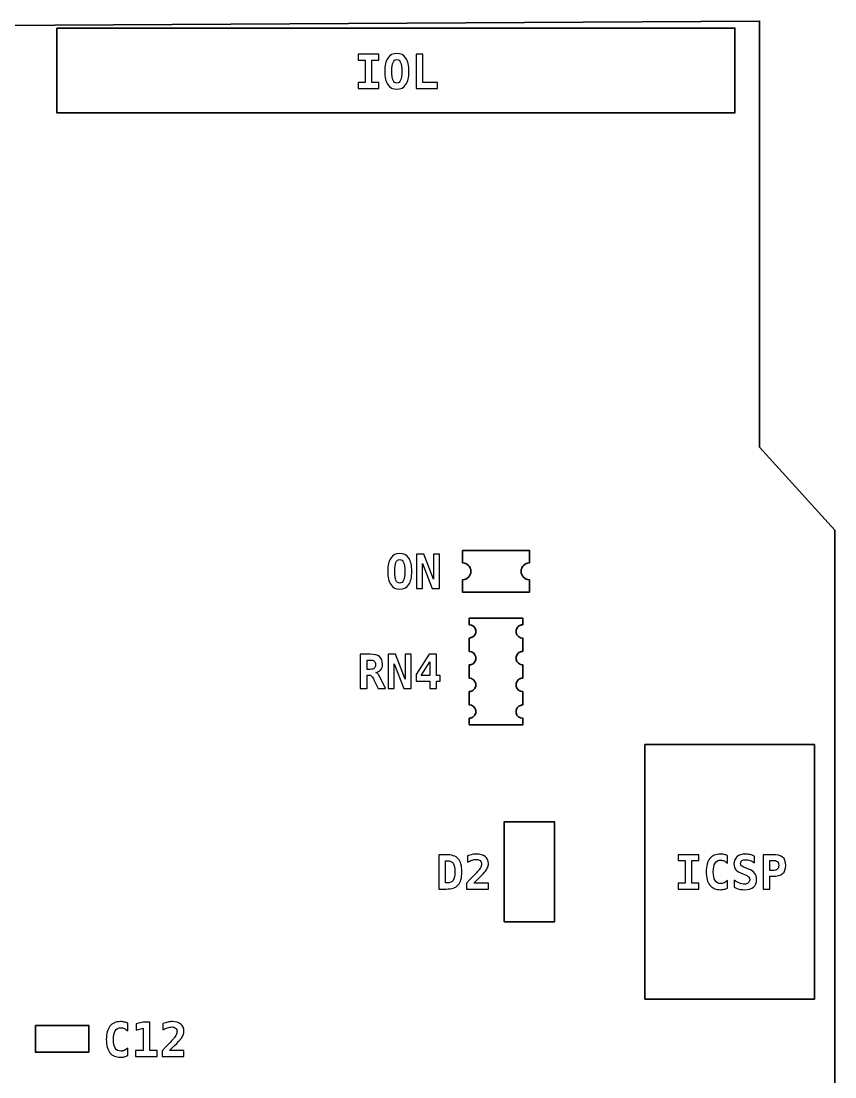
# Model space of a CAD drawing. Header units: centimetres. Extents: x -14.31 to -6.69, y -17.55 to -12.15.
# Drawn here: x -9.13 to -6.692, y -15.315 to -12.154 of the extents above; entities that cross this region are included whole.
import ezdxf

# ---------------------------------------------------------------- set-up
doc = ezdxf.new("R2010")
doc.units = ezdxf.units.CM
doc.header["$MEASUREMENT"] = 0
doc.layers.add('Layer 1', color=7, linetype='Continuous')

msp = doc.modelspace()

# ---------------------------------------------------------------- linework, layer by layer
at = {"layer": 'Layer 1', "color": 7, "lineweight": 35}
for points, knots in [([(-13.60478, -12.19155), (-13.60478, -12.19155), (-13.60478, -17.54618), (-13.60478, -17.54618), (-13.60478, -17.54618), (-13.60478, -17.54618), (-7.00326, -17.54618), (-7.00326, -17.54618), (-7.00326, -17.54618), (-7.00326, -17.54618), (-6.91925, -17.25396), (-6.91925, -17.25396), (-6.91925, -17.25396), (-6.91925, -17.25396), (-6.69233, -17.01606), (-6.69233, -17.01606), (-6.69233, -17.01606), (-6.69233, -17.01606), (-6.69233, -13.6785), (-6.69233, -13.6785), (-6.69233, -13.6785), (-6.69233, -13.6785), (-6.91782, -13.42932), (-6.91782, -13.42932), (-6.91782, -13.42932), (-6.91782, -13.42932), (-6.91782, -12.15382), (-6.91782, -12.15382), (-6.91782, -12.15382), (-6.91782, -12.15382), (-13.60478, -12.19155), (-13.60478, -12.19155)], [0, 0, 0, 0, 0.125, 0.125, 0.125, 0.125, 0.25, 0.25, 0.25, 0.25, 0.375, 0.375, 0.375, 0.375, 0.5, 0.5, 0.5, 0.5, 0.625, 0.625, 0.625, 0.625, 0.75, 0.75, 0.75, 0.75, 0.875, 0.875, 0.875, 0.875, 1, 1, 1, 1]), ([(-9.02367, -12.17447), (-9.02367, -12.17447), (-6.99167, -12.17447), (-6.99167, -12.17447), (-6.99167, -12.17447), (-6.99167, -12.17447), (-6.99167, -12.42847), (-6.99167, -12.42847), (-6.99167, -12.42847), (-6.99167, -12.42847), (-9.02367, -12.42847), (-9.02367, -12.42847), (-9.02367, -12.42847), (-9.02367, -12.42847), (-9.02367, -12.17447), (-9.02367, -12.17447)], [0, 0, 0, 0, 0.25, 0.25, 0.25, 0.25, 0.5, 0.5, 0.5, 0.5, 0.75, 0.75, 0.75, 0.75, 1, 1, 1, 1]), ([(-7.80767, -13.73894), (-7.80767, -13.73894), (-7.60767, -13.73894), (-7.60767, -13.73894), (-7.60767, -13.73894), (-7.60767, -13.73894), (-7.60767, -13.77645), (-7.60767, -13.77645), (-7.60767, -13.77645), (-7.62148, -13.77646), (-7.63267, -13.78764), (-7.63267, -13.80145), (-7.63267, -13.80145), (-7.63267, -13.81525), (-7.62148, -13.82644), (-7.60767, -13.82645), (-7.60767, -13.82645), (-7.60767, -13.82645), (-7.60767, -13.86394), (-7.60767, -13.86394), (-7.60767, -13.86394), (-7.60767, -13.86394), (-7.80767, -13.86394), (-7.80767, -13.86394), (-7.80767, -13.86394), (-7.80767, -13.86394), (-7.80767, -13.82645), (-7.80767, -13.82645), (-7.80767, -13.82645), (-7.80767, -13.82645), (-7.80766, -13.82645), (-7.80766, -13.82645), (-7.80766, -13.82645), (-7.79386, -13.82645), (-7.78267, -13.81525), (-7.78267, -13.80145), (-7.78267, -13.80145), (-7.78267, -13.78764), (-7.79386, -13.77645), (-7.80766, -13.77645), (-7.80766, -13.77645), (-7.80766, -13.77645), (-7.80767, -13.77645), (-7.80767, -13.77645), (-7.80767, -13.77645), (-7.80767, -13.77645), (-7.80767, -13.73894), (-7.80767, -13.73894)], [0, 0, 0, 0, 0.0833333, 0.0833333, 0.0833333, 0.0833333, 0.1666667, 0.1666667, 0.1666667, 0.1666667, 0.25, 0.25, 0.25, 0.25, 0.3333333, 0.3333333, 0.3333333, 0.3333333, 0.4166667, 0.4166667, 0.4166667, 0.4166667, 0.5, 0.5, 0.5, 0.5, 0.5833333, 0.5833333, 0.5833333, 0.5833333, 0.6666667, 0.6666667, 0.6666667, 0.6666667, 0.75, 0.75, 0.75, 0.75, 0.8333333, 0.8333333, 0.8333333, 0.8333333, 0.9166667, 0.9166667, 0.9166667, 0.9166667, 1, 1, 1, 1]), ([(-7.26167, -15.08247), (-7.26167, -15.08247), (-7.26167, -14.32047), (-7.26167, -14.32047), (-7.26167, -14.32047), (-7.26167, -14.32047), (-6.75367, -14.32047), (-6.75367, -14.32047), (-6.75367, -14.32047), (-6.75367, -14.32047), (-6.75367, -15.08247), (-6.75367, -15.08247), (-6.75367, -15.08247), (-6.75367, -15.08247), (-7.26167, -15.08247), (-7.26167, -15.08247)], [0, 0, 0, 0, 0.25, 0.25, 0.25, 0.25, 0.5, 0.5, 0.5, 0.5, 0.75, 0.75, 0.75, 0.75, 1, 1, 1, 1]), ([(-9.08767, -15.16148), (-9.08767, -15.16148), (-8.92767, -15.16148), (-8.92767, -15.16148), (-8.92767, -15.16148), (-8.92767, -15.16148), (-8.92767, -15.24148), (-8.92767, -15.24148), (-8.92767, -15.24148), (-8.92767, -15.24148), (-9.08767, -15.24148), (-9.08767, -15.24148), (-9.08767, -15.24148), (-9.08767, -15.24148), (-9.08767, -15.16148), (-9.08767, -15.16148)], [0, 0, 0, 0, 0.25, 0.25, 0.25, 0.25, 0.5, 0.5, 0.5, 0.5, 0.75, 0.75, 0.75, 0.75, 1, 1, 1, 1])]:
    msp.add_open_spline(points, degree=3, knots=knots, dxfattribs=at)
at = {"layer": 'Layer 1', "color": 250}
for points, knots in [([(-8.12033, -12.27062), (-8.12033, -12.27062), (-8.12033, -12.2527), (-8.12033, -12.2527), (-8.12033, -12.2527), (-8.12033, -12.2527), (-8.05909, -12.2527), (-8.05909, -12.2527), (-8.05909, -12.2527), (-8.05909, -12.2527), (-8.05909, -12.27062), (-8.05909, -12.27062), (-8.05909, -12.27062), (-8.05909, -12.27062), (-8.07955, -12.27062), (-8.07955, -12.27062), (-8.07955, -12.27062), (-8.07955, -12.27062), (-8.07955, -12.33765), (-8.07955, -12.33765), (-8.07955, -12.33765), (-8.07955, -12.33765), (-8.05909, -12.33765), (-8.05909, -12.33765), (-8.05909, -12.33765), (-8.05909, -12.33765), (-8.05909, -12.35557), (-8.05909, -12.35557), (-8.05909, -12.35557), (-8.05909, -12.35557), (-8.12033, -12.35557), (-8.12033, -12.35557), (-8.12033, -12.35557), (-8.12033, -12.35557), (-8.12033, -12.33765), (-8.12033, -12.33765), (-8.12033, -12.33765), (-8.12033, -12.33765), (-8.09987, -12.33765), (-8.09987, -12.33765), (-8.09987, -12.33765), (-8.09987, -12.33765), (-8.09987, -12.27062), (-8.09987, -12.27062), (-8.09987, -12.27062), (-8.09987, -12.27062), (-8.12033, -12.27062), (-8.12033, -12.27062)], [0, 0, 0, 0, 0.0833333, 0.0833333, 0.0833333, 0.0833333, 0.1666667, 0.1666667, 0.1666667, 0.1666667, 0.25, 0.25, 0.25, 0.25, 0.3333333, 0.3333333, 0.3333333, 0.3333333, 0.4166667, 0.4166667, 0.4166667, 0.4166667, 0.5, 0.5, 0.5, 0.5, 0.5833333, 0.5833333, 0.5833333, 0.5833333, 0.6666667, 0.6666667, 0.6666667, 0.6666667, 0.75, 0.75, 0.75, 0.75, 0.8333333, 0.8333333, 0.8333333, 0.8333333, 0.9166667, 0.9166667, 0.9166667, 0.9166667, 1, 1, 1, 1]), ([(-8.04088, -12.30423), (-8.04088, -12.28664), (-8.03785, -12.27335), (-8.03175, -12.26434), (-8.03175, -12.26434), (-8.02566, -12.25533), (-8.01668, -12.25084), (-8.00478, -12.25084), (-8.00478, -12.25084), (-7.99283, -12.25084), (-7.98382, -12.25533), (-7.97773, -12.26434), (-7.97773, -12.26434), (-7.97164, -12.27335), (-7.96861, -12.28664), (-7.96861, -12.30423), (-7.96861, -12.30423), (-7.96861, -12.3218), (-7.97164, -12.33506), (-7.97773, -12.34407), (-7.97773, -12.34407), (-7.98382, -12.35308), (-7.99283, -12.35757), (-8.00478, -12.35757), (-8.00478, -12.35757), (-8.01668, -12.35757), (-8.02566, -12.35308), (-8.03175, -12.34407), (-8.03175, -12.34407), (-8.03785, -12.33506), (-8.04088, -12.3218), (-8.04088, -12.30423)], [0, 0, 0, 0, 0.125, 0.125, 0.125, 0.125, 0.25, 0.25, 0.25, 0.25, 0.375, 0.375, 0.375, 0.375, 0.5, 0.5, 0.5, 0.5, 0.625, 0.625, 0.625, 0.625, 0.75, 0.75, 0.75, 0.75, 0.875, 0.875, 0.875, 0.875, 1, 1, 1, 1]), ([(-7.94678, -12.35557), (-7.94678, -12.35557), (-7.94678, -12.2527), (-7.94678, -12.2527), (-7.94678, -12.2527), (-7.94678, -12.2527), (-7.92646, -12.2527), (-7.92646, -12.2527), (-7.92646, -12.2527), (-7.92646, -12.2527), (-7.92646, -12.33765), (-7.92646, -12.33765), (-7.92646, -12.33765), (-7.92646, -12.33765), (-7.88298, -12.33765), (-7.88298, -12.33765), (-7.88298, -12.33765), (-7.88298, -12.33765), (-7.88298, -12.35557), (-7.88298, -12.35557), (-7.88298, -12.35557), (-7.88298, -12.35557), (-7.94678, -12.35557), (-7.94678, -12.35557)], [0, 0, 0, 0, 0.1666667, 0.1666667, 0.1666667, 0.1666667, 0.3333333, 0.3333333, 0.3333333, 0.3333333, 0.5, 0.5, 0.5, 0.5, 0.6666667, 0.6666667, 0.6666667, 0.6666667, 0.8333333, 0.8333333, 0.8333333, 0.8333333, 1, 1, 1, 1]), ([(-8.00478, -12.26909), (-8.00998, -12.26909), (-8.01376, -12.27187), (-8.01616, -12.2774), (-8.01616, -12.2774), (-8.01854, -12.28295), (-8.01974, -12.29188), (-8.01974, -12.30423), (-8.01974, -12.30423), (-8.01974, -12.31655), (-8.01854, -12.32547), (-8.01616, -12.33102), (-8.01616, -12.33102), (-8.01376, -12.33654), (-8.00998, -12.33932), (-8.00478, -12.33932), (-8.00478, -12.33932), (-7.99953, -12.33932), (-7.99572, -12.33654), (-7.99333, -12.33102), (-7.99333, -12.33102), (-7.99095, -12.32547), (-7.98975, -12.31655), (-7.98975, -12.30423), (-7.98975, -12.30423), (-7.98975, -12.29188), (-7.99095, -12.28295), (-7.99333, -12.2774), (-7.99333, -12.2774), (-7.99572, -12.27187), (-7.99953, -12.26909), (-8.00478, -12.26909)], [0, 0, 0, 0, 0.125, 0.125, 0.125, 0.125, 0.25, 0.25, 0.25, 0.25, 0.375, 0.375, 0.375, 0.375, 0.5, 0.5, 0.5, 0.5, 0.625, 0.625, 0.625, 0.625, 0.75, 0.75, 0.75, 0.75, 0.875, 0.875, 0.875, 0.875, 1, 1, 1, 1]), ([(-8.03211, -13.80147), (-8.03211, -13.78388), (-8.02908, -13.77059), (-8.02298, -13.76158), (-8.02298, -13.76158), (-8.01689, -13.75257), (-8.00791, -13.74808), (-7.99601, -13.74808), (-7.99601, -13.74808), (-7.98406, -13.74808), (-7.97505, -13.75257), (-7.96896, -13.76158), (-7.96896, -13.76158), (-7.96287, -13.77059), (-7.95984, -13.78388), (-7.95984, -13.80147), (-7.95984, -13.80147), (-7.95984, -13.81904), (-7.96287, -13.8323), (-7.96896, -13.84131), (-7.96896, -13.84131), (-7.97505, -13.85032), (-7.98406, -13.85481), (-7.99601, -13.85481), (-7.99601, -13.85481), (-8.00791, -13.85481), (-8.01689, -13.85032), (-8.02298, -13.84131), (-8.02298, -13.84131), (-8.02908, -13.8323), (-8.03211, -13.81904), (-8.03211, -13.80147)], [0, 0, 0, 0, 0.125, 0.125, 0.125, 0.125, 0.25, 0.25, 0.25, 0.25, 0.375, 0.375, 0.375, 0.375, 0.5, 0.5, 0.5, 0.5, 0.625, 0.625, 0.625, 0.625, 0.75, 0.75, 0.75, 0.75, 0.875, 0.875, 0.875, 0.875, 1, 1, 1, 1]), ([(-7.9453, -13.74994), (-7.9453, -13.74994), (-7.92345, -13.74994), (-7.92345, -13.74994), (-7.92345, -13.74994), (-7.92345, -13.74994), (-7.89481, -13.82471), (-7.89481, -13.82471), (-7.89481, -13.82471), (-7.89481, -13.82471), (-7.89481, -13.74994), (-7.89481, -13.74994), (-7.89481, -13.74994), (-7.89481, -13.74994), (-7.87689, -13.74994), (-7.87689, -13.74994), (-7.87689, -13.74994), (-7.87689, -13.74994), (-7.87689, -13.85281), (-7.87689, -13.85281), (-7.87689, -13.85281), (-7.87689, -13.85281), (-7.89859, -13.85281), (-7.89859, -13.85281), (-7.89859, -13.85281), (-7.89859, -13.85281), (-7.92738, -13.77805), (-7.92738, -13.77805), (-7.92738, -13.77805), (-7.92738, -13.77805), (-7.92738, -13.85281), (-7.92738, -13.85281), (-7.92738, -13.85281), (-7.92738, -13.85281), (-7.9453, -13.85281), (-7.9453, -13.85281), (-7.9453, -13.85281), (-7.9453, -13.85281), (-7.9453, -13.74994), (-7.9453, -13.74994)], [0, 0, 0, 0, 0.1, 0.1, 0.1, 0.1, 0.2, 0.2, 0.2, 0.2, 0.3, 0.3, 0.3, 0.3, 0.4, 0.4, 0.4, 0.4, 0.5, 0.5, 0.5, 0.5, 0.6, 0.6, 0.6, 0.6, 0.7, 0.7, 0.7, 0.7, 0.8, 0.8, 0.8, 0.8, 0.9, 0.9, 0.9, 0.9, 1, 1, 1, 1]), ([(-7.99601, -13.76633), (-8.00121, -13.76633), (-8.00499, -13.76911), (-8.00739, -13.77464), (-8.00739, -13.77464), (-8.00977, -13.78019), (-8.01097, -13.78912), (-8.01097, -13.80147), (-8.01097, -13.80147), (-8.01097, -13.81379), (-8.00977, -13.82271), (-8.00739, -13.82826), (-8.00739, -13.82826), (-8.00499, -13.83378), (-8.00121, -13.83656), (-7.99601, -13.83656), (-7.99601, -13.83656), (-7.99076, -13.83656), (-7.98695, -13.83378), (-7.98456, -13.82826), (-7.98456, -13.82826), (-7.98218, -13.82271), (-7.98098, -13.81379), (-7.98098, -13.80147), (-7.98098, -13.80147), (-7.98098, -13.78912), (-7.98218, -13.78019), (-7.98456, -13.77464), (-7.98456, -13.77464), (-7.98695, -13.76911), (-7.99076, -13.76633), (-7.99601, -13.76633)], [0, 0, 0, 0, 0.125, 0.125, 0.125, 0.125, 0.25, 0.25, 0.25, 0.25, 0.375, 0.375, 0.375, 0.375, 0.5, 0.5, 0.5, 0.5, 0.625, 0.625, 0.625, 0.625, 0.75, 0.75, 0.75, 0.75, 0.875, 0.875, 0.875, 0.875, 1, 1, 1, 1]), ([(-8.06781, -14.10424), (-8.06579, -14.10464), (-8.06403, -14.10561), (-8.06254, -14.10711), (-8.06254, -14.10711), (-8.06104, -14.1086), (-8.05923, -14.11151), (-8.05706, -14.11582), (-8.05706, -14.11582), (-8.05706, -14.11582), (-8.03844, -14.15281), (-8.03844, -14.15281), (-8.03844, -14.15281), (-8.03844, -14.15281), (-8.06078, -14.15281), (-8.06078, -14.15281), (-8.06078, -14.15281), (-8.06078, -14.15281), (-8.07317, -14.12685), (-8.07317, -14.12685), (-8.07317, -14.12685), (-8.07355, -14.12612), (-8.07405, -14.12511), (-8.07463, -14.12381), (-8.07463, -14.12381), (-8.07825, -14.11605), (-8.08254, -14.11217), (-8.08745, -14.11217), (-8.08745, -14.11217), (-8.08745, -14.11217), (-8.09392, -14.11217), (-8.09392, -14.11217), (-8.09392, -14.11217), (-8.09392, -14.11217), (-8.09392, -14.15281), (-8.09392, -14.15281), (-8.09392, -14.15281), (-8.09392, -14.15281), (-8.11424, -14.15281), (-8.11424, -14.15281), (-8.11424, -14.15281), (-8.11424, -14.15281), (-8.11424, -14.04994), (-8.11424, -14.04994), (-8.11424, -14.04994), (-8.11424, -14.04994), (-8.08489, -14.04994), (-8.08489, -14.04994), (-8.08489, -14.04994), (-8.07167, -14.04994), (-8.06217, -14.05229), (-8.05641, -14.05697), (-8.05641, -14.05697), (-8.05064, -14.06165), (-8.04775, -14.06927), (-8.04775, -14.07986), (-8.04775, -14.07986), (-8.04775, -14.08691), (-8.04947, -14.09256), (-8.05293, -14.09674), (-8.05293, -14.09674), (-8.05636, -14.10091), (-8.06132, -14.10342), (-8.06781, -14.10424)], [0, 0, 0, 0, 0.0625, 0.0625, 0.0625, 0.0625, 0.125, 0.125, 0.125, 0.125, 0.1875, 0.1875, 0.1875, 0.1875, 0.25, 0.25, 0.25, 0.25, 0.3125, 0.3125, 0.3125, 0.3125, 0.375, 0.375, 0.375, 0.375, 0.4375, 0.4375, 0.4375, 0.4375, 0.5, 0.5, 0.5, 0.5, 0.5625, 0.5625, 0.5625, 0.5625, 0.625, 0.625, 0.625, 0.625, 0.6875, 0.6875, 0.6875, 0.6875, 0.75, 0.75, 0.75, 0.75, 0.8125, 0.8125, 0.8125, 0.8125, 0.875, 0.875, 0.875, 0.875, 0.9375, 0.9375, 0.9375, 0.9375, 1, 1, 1, 1]), ([(-8.09392, -14.06704), (-8.09392, -14.06704), (-8.09392, -14.09507), (-8.09392, -14.09507), (-8.09392, -14.09507), (-8.09392, -14.09507), (-8.08435, -14.09507), (-8.08435, -14.09507), (-8.08435, -14.09507), (-8.0788, -14.09507), (-8.0748, -14.09399), (-8.0724, -14.0918), (-8.0724, -14.0918), (-8.06998, -14.08962), (-8.06878, -14.08602), (-8.06878, -14.08103), (-8.06878, -14.08103), (-8.06878, -14.07602), (-8.06998, -14.07242), (-8.07235, -14.07028), (-8.07235, -14.07028), (-8.07475, -14.06812), (-8.07875, -14.06704), (-8.08435, -14.06704), (-8.08435, -14.06704), (-8.08435, -14.06704), (-8.09392, -14.06704), (-8.09392, -14.06704)], [0, 0, 0, 0, 0.1428571, 0.1428571, 0.1428571, 0.1428571, 0.2857143, 0.2857143, 0.2857143, 0.2857143, 0.4285714, 0.4285714, 0.4285714, 0.4285714, 0.5714286, 0.5714286, 0.5714286, 0.5714286, 0.7142857, 0.7142857, 0.7142857, 0.7142857, 0.8571429, 0.8571429, 0.8571429, 0.8571429, 1, 1, 1, 1]), ([(-8.03025, -14.04994), (-8.03025, -14.04994), (-8.0084, -14.04994), (-8.0084, -14.04994), (-8.0084, -14.04994), (-8.0084, -14.04994), (-7.97976, -14.12471), (-7.97976, -14.12471), (-7.97976, -14.12471), (-7.97976, -14.12471), (-7.97976, -14.04994), (-7.97976, -14.04994), (-7.97976, -14.04994), (-7.97976, -14.04994), (-7.96184, -14.04994), (-7.96184, -14.04994), (-7.96184, -14.04994), (-7.96184, -14.04994), (-7.96184, -14.15281), (-7.96184, -14.15281), (-7.96184, -14.15281), (-7.96184, -14.15281), (-7.98354, -14.15281), (-7.98354, -14.15281), (-7.98354, -14.15281), (-7.98354, -14.15281), (-8.01233, -14.07805), (-8.01233, -14.07805), (-8.01233, -14.07805), (-8.01233, -14.07805), (-8.01233, -14.15281), (-8.01233, -14.15281), (-8.01233, -14.15281), (-8.01233, -14.15281), (-8.03025, -14.15281), (-8.03025, -14.15281), (-8.03025, -14.15281), (-8.03025, -14.15281), (-8.03025, -14.04994), (-8.03025, -14.04994)], [0, 0, 0, 0, 0.1, 0.1, 0.1, 0.1, 0.2, 0.2, 0.2, 0.2, 0.3, 0.3, 0.3, 0.3, 0.4, 0.4, 0.4, 0.4, 0.5, 0.5, 0.5, 0.5, 0.6, 0.6, 0.6, 0.6, 0.7, 0.7, 0.7, 0.7, 0.8, 0.8, 0.8, 0.8, 0.9, 0.9, 0.9, 0.9, 1, 1, 1, 1]), ([(-7.90746, -14.04994), (-7.90746, -14.04994), (-7.88618, -14.04994), (-7.88618, -14.04994), (-7.88618, -14.04994), (-7.88618, -14.04994), (-7.88618, -14.11318), (-7.88618, -14.11318), (-7.88618, -14.11318), (-7.88618, -14.11318), (-7.87489, -14.11318), (-7.87489, -14.11318), (-7.87489, -14.11318), (-7.87489, -14.11318), (-7.87489, -14.13061), (-7.87489, -14.13061), (-7.87489, -14.13061), (-7.87489, -14.13061), (-7.88618, -14.13061), (-7.88618, -14.13061), (-7.88618, -14.13061), (-7.88618, -14.13061), (-7.88618, -14.15281), (-7.88618, -14.15281), (-7.88618, -14.15281), (-7.88618, -14.15281), (-7.90567, -14.15281), (-7.90567, -14.15281), (-7.90567, -14.15281), (-7.90567, -14.15281), (-7.90567, -14.13061), (-7.90567, -14.13061), (-7.90567, -14.13061), (-7.90567, -14.13061), (-7.94648, -14.13061), (-7.94648, -14.13061), (-7.94648, -14.13061), (-7.94648, -14.13061), (-7.94648, -14.1109), (-7.94648, -14.1109), (-7.94648, -14.1109), (-7.94648, -14.1109), (-7.90746, -14.04994), (-7.90746, -14.04994)], [0, 0, 0, 0, 0.0909091, 0.0909091, 0.0909091, 0.0909091, 0.1818182, 0.1818182, 0.1818182, 0.1818182, 0.2727273, 0.2727273, 0.2727273, 0.2727273, 0.3636364, 0.3636364, 0.3636364, 0.3636364, 0.4545455, 0.4545455, 0.4545455, 0.4545455, 0.5454545, 0.5454545, 0.5454545, 0.5454545, 0.6363636, 0.6363636, 0.6363636, 0.6363636, 0.7272727, 0.7272727, 0.7272727, 0.7272727, 0.8181818, 0.8181818, 0.8181818, 0.8181818, 0.9090909, 0.9090909, 0.9090909, 0.9090909, 1, 1, 1, 1]), ([(-7.90567, -14.07254), (-7.90567, -14.07254), (-7.93166, -14.11318), (-7.93166, -14.11318), (-7.93166, -14.11318), (-7.93166, -14.11318), (-7.90567, -14.11318), (-7.90567, -14.11318), (-7.90567, -14.11318), (-7.90567, -14.11318), (-7.90567, -14.07254), (-7.90567, -14.07254)], [0, 0, 0, 0, 0.3333333, 0.3333333, 0.3333333, 0.3333333, 0.6666667, 0.6666667, 0.6666667, 0.6666667, 1, 1, 1, 1]), ([(-7.87903, -14.64994), (-7.87903, -14.64994), (-7.85725, -14.64994), (-7.85725, -14.64994), (-7.85725, -14.64994), (-7.84046, -14.64994), (-7.82835, -14.65394), (-7.82096, -14.66196), (-7.82096, -14.66196), (-7.81355, -14.66998), (-7.80986, -14.68308), (-7.80986, -14.70128), (-7.80986, -14.70128), (-7.80986, -14.71951), (-7.81355, -14.73265), (-7.82096, -14.74072), (-7.82096, -14.74072), (-7.82835, -14.74879), (-7.84046, -14.75281), (-7.85725, -14.75281), (-7.85725, -14.75281), (-7.85725, -14.75281), (-7.87903, -14.75281), (-7.87903, -14.75281), (-7.87903, -14.75281), (-7.87903, -14.75281), (-7.87903, -14.64994), (-7.87903, -14.64994)], [0, 0, 0, 0, 0.1428571, 0.1428571, 0.1428571, 0.1428571, 0.2857143, 0.2857143, 0.2857143, 0.2857143, 0.4285714, 0.4285714, 0.4285714, 0.4285714, 0.5714286, 0.5714286, 0.5714286, 0.5714286, 0.7142857, 0.7142857, 0.7142857, 0.7142857, 0.8571429, 0.8571429, 0.8571429, 0.8571429, 1, 1, 1, 1]), ([(-7.85871, -14.66826), (-7.85871, -14.66826), (-7.85871, -14.73449), (-7.85871, -14.73449), (-7.85871, -14.73449), (-7.85871, -14.73449), (-7.85321, -14.73449), (-7.85321, -14.73449), (-7.85321, -14.73449), (-7.84521, -14.73449), (-7.83949, -14.73197), (-7.83611, -14.72694), (-7.83611, -14.72694), (-7.8327, -14.72191), (-7.831, -14.71335), (-7.831, -14.70128), (-7.831, -14.70128), (-7.831, -14.68929), (-7.8327, -14.68077), (-7.83611, -14.67576), (-7.83611, -14.67576), (-7.83949, -14.67075), (-7.84521, -14.66826), (-7.85321, -14.66826), (-7.85321, -14.66826), (-7.85321, -14.66826), (-7.85871, -14.66826), (-7.85871, -14.66826)], [0, 0, 0, 0, 0.1428571, 0.1428571, 0.1428571, 0.1428571, 0.2857143, 0.2857143, 0.2857143, 0.2857143, 0.4285714, 0.4285714, 0.4285714, 0.4285714, 0.5714286, 0.5714286, 0.5714286, 0.5714286, 0.7142857, 0.7142857, 0.7142857, 0.7142857, 0.8571429, 0.8571429, 0.8571429, 0.8571429, 1, 1, 1, 1]), ([(-7.77362, -14.73489), (-7.77362, -14.73489), (-7.73027, -14.73489), (-7.73027, -14.73489), (-7.73027, -14.73489), (-7.73027, -14.73489), (-7.73027, -14.75281), (-7.73027, -14.75281), (-7.73027, -14.75281), (-7.73027, -14.75281), (-7.79558, -14.75281), (-7.79558, -14.75281), (-7.79558, -14.75281), (-7.79558, -14.75281), (-7.79558, -14.73543), (-7.79558, -14.73543), (-7.79558, -14.73543), (-7.79558, -14.73543), (-7.78455, -14.72374), (-7.78455, -14.72374), (-7.78455, -14.72374), (-7.77148, -14.70982), (-7.76353, -14.70126), (-7.76073, -14.69804), (-7.76073, -14.69804), (-7.7573, -14.69408), (-7.7548, -14.69058), (-7.7533, -14.68752), (-7.7533, -14.68752), (-7.75177, -14.68447), (-7.75102, -14.68146), (-7.75102, -14.67847), (-7.75102, -14.67847), (-7.75102, -14.67388), (-7.7524, -14.67033), (-7.75518, -14.66784), (-7.75518, -14.66784), (-7.75795, -14.66532), (-7.76191, -14.66408), (-7.76699, -14.66408), (-7.76699, -14.66408), (-7.77063, -14.66408), (-7.7747, -14.6648), (-7.77922, -14.66624), (-7.77922, -14.66624), (-7.78375, -14.6677), (-7.78846, -14.66979), (-7.79337, -14.67254), (-7.79337, -14.67254), (-7.79337, -14.67254), (-7.79337, -14.65359), (-7.79337, -14.65359), (-7.79337, -14.65359), (-7.78846, -14.6518), (-7.78366, -14.65043), (-7.77893, -14.64949), (-7.77893, -14.64949), (-7.77423, -14.64855), (-7.76971, -14.64808), (-7.76541, -14.64808), (-7.76541, -14.64808), (-7.75452, -14.64808), (-7.74596, -14.65062), (-7.73975, -14.6557), (-7.73975, -14.6557), (-7.73352, -14.66076), (-7.73042, -14.6677), (-7.73042, -14.67647), (-7.73042, -14.67647), (-7.73042, -14.68051), (-7.7311, -14.6843), (-7.73244, -14.68783), (-7.73244, -14.68783), (-7.7338, -14.69138), (-7.73613, -14.69531), (-7.73945, -14.69961), (-7.73945, -14.69961), (-7.74187, -14.70274), (-7.74855, -14.70977), (-7.75948, -14.72071), (-7.75948, -14.72071), (-7.76541, -14.72661), (-7.77011, -14.73136), (-7.77362, -14.73489)], [0, 0, 0, 0, 0.047619, 0.047619, 0.047619, 0.047619, 0.0952381, 0.0952381, 0.0952381, 0.0952381, 0.1428571, 0.1428571, 0.1428571, 0.1428571, 0.1904762, 0.1904762, 0.1904762, 0.1904762, 0.2380952, 0.2380952, 0.2380952, 0.2380952, 0.2857143, 0.2857143, 0.2857143, 0.2857143, 0.3333333, 0.3333333, 0.3333333, 0.3333333, 0.3809524, 0.3809524, 0.3809524, 0.3809524, 0.4285714, 0.4285714, 0.4285714, 0.4285714, 0.4761905, 0.4761905, 0.4761905, 0.4761905, 0.5238095, 0.5238095, 0.5238095, 0.5238095, 0.5714286, 0.5714286, 0.5714286, 0.5714286, 0.6190476, 0.6190476, 0.6190476, 0.6190476, 0.6666667, 0.6666667, 0.6666667, 0.6666667, 0.7142857, 0.7142857, 0.7142857, 0.7142857, 0.7619048, 0.7619048, 0.7619048, 0.7619048, 0.8095238, 0.8095238, 0.8095238, 0.8095238, 0.8571429, 0.8571429, 0.8571429, 0.8571429, 0.9047619, 0.9047619, 0.9047619, 0.9047619, 0.952381, 0.952381, 0.952381, 0.952381, 1, 1, 1, 1]), ([(-7.16156, -14.66786), (-7.16156, -14.66786), (-7.16156, -14.64994), (-7.16156, -14.64994), (-7.16156, -14.64994), (-7.16156, -14.64994), (-7.10032, -14.64994), (-7.10032, -14.64994), (-7.10032, -14.64994), (-7.10032, -14.64994), (-7.10032, -14.66786), (-7.10032, -14.66786), (-7.10032, -14.66786), (-7.10032, -14.66786), (-7.12078, -14.66786), (-7.12078, -14.66786), (-7.12078, -14.66786), (-7.12078, -14.66786), (-7.12078, -14.73489), (-7.12078, -14.73489), (-7.12078, -14.73489), (-7.12078, -14.73489), (-7.10032, -14.73489), (-7.10032, -14.73489), (-7.10032, -14.73489), (-7.10032, -14.73489), (-7.10032, -14.75281), (-7.10032, -14.75281), (-7.10032, -14.75281), (-7.10032, -14.75281), (-7.16156, -14.75281), (-7.16156, -14.75281), (-7.16156, -14.75281), (-7.16156, -14.75281), (-7.16156, -14.73489), (-7.16156, -14.73489), (-7.16156, -14.73489), (-7.16156, -14.73489), (-7.1411, -14.73489), (-7.1411, -14.73489), (-7.1411, -14.73489), (-7.1411, -14.73489), (-7.1411, -14.66786), (-7.1411, -14.66786), (-7.1411, -14.66786), (-7.1411, -14.66786), (-7.16156, -14.66786), (-7.16156, -14.66786)], [0, 0, 0, 0, 0.0833333, 0.0833333, 0.0833333, 0.0833333, 0.1666667, 0.1666667, 0.1666667, 0.1666667, 0.25, 0.25, 0.25, 0.25, 0.3333333, 0.3333333, 0.3333333, 0.3333333, 0.4166667, 0.4166667, 0.4166667, 0.4166667, 0.5, 0.5, 0.5, 0.5, 0.5833333, 0.5833333, 0.5833333, 0.5833333, 0.6666667, 0.6666667, 0.6666667, 0.6666667, 0.75, 0.75, 0.75, 0.75, 0.8333333, 0.8333333, 0.8333333, 0.8333333, 0.9166667, 0.9166667, 0.9166667, 0.9166667, 1, 1, 1, 1]), ([(-7.01398, -14.74985), (-7.0172, -14.75149), (-7.02056, -14.75274), (-7.02411, -14.75356), (-7.02411, -14.75356), (-7.02764, -14.75439), (-7.03136, -14.75481), (-7.03526, -14.75481), (-7.03526, -14.75481), (-7.04914, -14.75481), (-7.05974, -14.75025), (-7.06703, -14.7411), (-7.06703, -14.7411), (-7.07435, -14.73195), (-7.07799, -14.71876), (-7.07799, -14.70147), (-7.07799, -14.70147), (-7.07799, -14.68416), (-7.07435, -14.67094), (-7.06703, -14.66179), (-7.06703, -14.66179), (-7.05974, -14.65265), (-7.04914, -14.64808), (-7.03526, -14.64808), (-7.03526, -14.64808), (-7.03136, -14.64808), (-7.02762, -14.64851), (-7.02404, -14.64933), (-7.02404, -14.64933), (-7.02044, -14.65015), (-7.01711, -14.6514), (-7.01398, -14.65305), (-7.01398, -14.65305), (-7.01398, -14.65305), (-7.01398, -14.67565), (-7.01398, -14.67565), (-7.01398, -14.67565), (-7.01746, -14.67242), (-7.02087, -14.67007), (-7.02414, -14.66857), (-7.02414, -14.66857), (-7.02743, -14.66709), (-7.03082, -14.66633), (-7.03432, -14.66633), (-7.03432, -14.66633), (-7.04175, -14.66633), (-7.04737, -14.6693), (-7.05116, -14.6752), (-7.05116, -14.6752), (-7.05495, -14.6811), (-7.05685, -14.68985), (-7.05685, -14.70147), (-7.05685, -14.70147), (-7.05685, -14.71306), (-7.05495, -14.72179), (-7.05116, -14.72769), (-7.05116, -14.72769), (-7.04737, -14.7336), (-7.04175, -14.73656), (-7.03432, -14.73656), (-7.03432, -14.73656), (-7.03082, -14.73656), (-7.02743, -14.73581), (-7.02414, -14.73432), (-7.02414, -14.73432), (-7.02087, -14.73282), (-7.01746, -14.73047), (-7.01398, -14.72725), (-7.01398, -14.72725), (-7.01398, -14.72725), (-7.01398, -14.74985), (-7.01398, -14.74985)], [0, 0, 0, 0, 0.0555556, 0.0555556, 0.0555556, 0.0555556, 0.1111111, 0.1111111, 0.1111111, 0.1111111, 0.1666667, 0.1666667, 0.1666667, 0.1666667, 0.2222222, 0.2222222, 0.2222222, 0.2222222, 0.2777778, 0.2777778, 0.2777778, 0.2777778, 0.3333333, 0.3333333, 0.3333333, 0.3333333, 0.3888889, 0.3888889, 0.3888889, 0.3888889, 0.4444444, 0.4444444, 0.4444444, 0.4444444, 0.5, 0.5, 0.5, 0.5, 0.5555556, 0.5555556, 0.5555556, 0.5555556, 0.6111111, 0.6111111, 0.6111111, 0.6111111, 0.6666667, 0.6666667, 0.6666667, 0.6666667, 0.7222222, 0.7222222, 0.7222222, 0.7222222, 0.7777778, 0.7777778, 0.7777778, 0.7777778, 0.8333333, 0.8333333, 0.8333333, 0.8333333, 0.8888889, 0.8888889, 0.8888889, 0.8888889, 0.9444444, 0.9444444, 0.9444444, 0.9444444, 1, 1, 1, 1]), ([(-6.96837, -14.70768), (-6.9786, -14.70377), (-6.98554, -14.69966), (-6.98919, -14.69538), (-6.98919, -14.69538), (-6.99281, -14.69107), (-6.99462, -14.68531), (-6.99462, -14.67805), (-6.99462, -14.67805), (-6.99462, -14.66873), (-6.99163, -14.66139), (-6.98566, -14.65608), (-6.98566, -14.65608), (-6.97969, -14.65074), (-6.9715, -14.64808), (-6.96106, -14.64808), (-6.96106, -14.64808), (-6.95633, -14.64808), (-6.95161, -14.64862), (-6.94688, -14.64971), (-6.94688, -14.64971), (-6.94213, -14.65079), (-6.93745, -14.65236), (-6.93281, -14.65448), (-6.93281, -14.65448), (-6.93281, -14.65448), (-6.93281, -14.67433), (-6.93281, -14.67433), (-6.93281, -14.67433), (-6.93719, -14.67125), (-6.94161, -14.66892), (-6.9461, -14.6673), (-6.9461, -14.6673), (-6.95062, -14.6657), (-6.95506, -14.6649), (-6.95948, -14.6649), (-6.95948, -14.6649), (-6.9644, -14.6649), (-6.96816, -14.66589), (-6.97077, -14.66786), (-6.97077, -14.66786), (-6.97338, -14.66984), (-6.9747, -14.67266), (-6.9747, -14.67633), (-6.9747, -14.67633), (-6.9747, -14.67917), (-6.97374, -14.68153), (-6.97183, -14.68338), (-6.97183, -14.68338), (-6.96993, -14.68524), (-6.96595, -14.68731), (-6.95988, -14.68955), (-6.95988, -14.68955), (-6.95988, -14.68955), (-6.95113, -14.69286), (-6.95113, -14.69286), (-6.95113, -14.69286), (-6.94288, -14.6959), (-6.93679, -14.69992), (-6.93288, -14.70493), (-6.93288, -14.70493), (-6.92898, -14.70994), (-6.92703, -14.71624), (-6.92703, -14.72386), (-6.92703, -14.72386), (-6.92703, -14.73425), (-6.93009, -14.74199), (-6.93622, -14.74712), (-6.93622, -14.74712), (-6.94236, -14.75225), (-6.95163, -14.75481), (-6.96402, -14.75481), (-6.96402, -14.75481), (-6.96913, -14.75481), (-6.97423, -14.7542), (-6.97936, -14.75297), (-6.97936, -14.75297), (-6.98446, -14.75175), (-6.98942, -14.74996), (-6.9942, -14.74757), (-6.9942, -14.74757), (-6.9942, -14.74757), (-6.9942, -14.72654), (-6.9942, -14.72654), (-6.9942, -14.72654), (-6.98879, -14.7304), (-6.98352, -14.73329), (-6.97846, -14.73517), (-6.97846, -14.73517), (-6.97338, -14.73705), (-6.96837, -14.73799), (-6.96341, -14.73799), (-6.96341, -14.73799), (-6.9584, -14.73799), (-6.95452, -14.73686), (-6.95177, -14.73458), (-6.95177, -14.73458), (-6.94902, -14.7323), (-6.94763, -14.72913), (-6.94763, -14.72503), (-6.94763, -14.72503), (-6.94763, -14.72195), (-6.94855, -14.71925), (-6.95038, -14.71694), (-6.95038, -14.71694), (-6.95222, -14.71462), (-6.95487, -14.71278), (-6.95838, -14.71146), (-6.95838, -14.71146), (-6.95838, -14.71146), (-6.96837, -14.70768), (-6.96837, -14.70768)], [0, 0, 0, 0, 0.0357143, 0.0357143, 0.0357143, 0.0357143, 0.0714286, 0.0714286, 0.0714286, 0.0714286, 0.1071429, 0.1071429, 0.1071429, 0.1071429, 0.1428571, 0.1428571, 0.1428571, 0.1428571, 0.1785714, 0.1785714, 0.1785714, 0.1785714, 0.2142857, 0.2142857, 0.2142857, 0.2142857, 0.25, 0.25, 0.25, 0.25, 0.2857143, 0.2857143, 0.2857143, 0.2857143, 0.3214286, 0.3214286, 0.3214286, 0.3214286, 0.3571429, 0.3571429, 0.3571429, 0.3571429, 0.3928571, 0.3928571, 0.3928571, 0.3928571, 0.4285714, 0.4285714, 0.4285714, 0.4285714, 0.4642857, 0.4642857, 0.4642857, 0.4642857, 0.5, 0.5, 0.5, 0.5, 0.5357143, 0.5357143, 0.5357143, 0.5357143, 0.5714286, 0.5714286, 0.5714286, 0.5714286, 0.6071429, 0.6071429, 0.6071429, 0.6071429, 0.6428571, 0.6428571, 0.6428571, 0.6428571, 0.6785714, 0.6785714, 0.6785714, 0.6785714, 0.7142857, 0.7142857, 0.7142857, 0.7142857, 0.75, 0.75, 0.75, 0.75, 0.7857143, 0.7857143, 0.7857143, 0.7857143, 0.8214286, 0.8214286, 0.8214286, 0.8214286, 0.8571429, 0.8571429, 0.8571429, 0.8571429, 0.8928571, 0.8928571, 0.8928571, 0.8928571, 0.9285714, 0.9285714, 0.9285714, 0.9285714, 0.9642857, 0.9642857, 0.9642857, 0.9642857, 1, 1, 1, 1]), ([(-6.90739, -14.64994), (-6.90739, -14.64994), (-6.87947, -14.64994), (-6.87947, -14.64994), (-6.87947, -14.64994), (-6.86529, -14.64994), (-6.85508, -14.65246), (-6.84885, -14.65751), (-6.84885, -14.65751), (-6.84262, -14.66257), (-6.83951, -14.67078), (-6.83951, -14.68211), (-6.83951, -14.68211), (-6.83951, -14.69345), (-6.84262, -14.70166), (-6.84885, -14.70671), (-6.84885, -14.70671), (-6.85508, -14.71177), (-6.86529, -14.71429), (-6.87947, -14.71429), (-6.87947, -14.71429), (-6.87947, -14.71429), (-6.88707, -14.71429), (-6.88707, -14.71429), (-6.88707, -14.71429), (-6.88707, -14.71429), (-6.88707, -14.75281), (-6.88707, -14.75281), (-6.88707, -14.75281), (-6.88707, -14.75281), (-6.90739, -14.75281), (-6.90739, -14.75281), (-6.90739, -14.75281), (-6.90739, -14.75281), (-6.90739, -14.64994), (-6.90739, -14.64994)], [0, 0, 0, 0, 0.1111111, 0.1111111, 0.1111111, 0.1111111, 0.2222222, 0.2222222, 0.2222222, 0.2222222, 0.3333333, 0.3333333, 0.3333333, 0.3333333, 0.4444444, 0.4444444, 0.4444444, 0.4444444, 0.5555556, 0.5555556, 0.5555556, 0.5555556, 0.6666667, 0.6666667, 0.6666667, 0.6666667, 0.7777778, 0.7777778, 0.7777778, 0.7777778, 0.8888889, 0.8888889, 0.8888889, 0.8888889, 1, 1, 1, 1]), ([(-6.88707, -14.66704), (-6.88707, -14.66704), (-6.88707, -14.69719), (-6.88707, -14.69719), (-6.88707, -14.69719), (-6.88707, -14.69719), (-6.87872, -14.69719), (-6.87872, -14.69719), (-6.87872, -14.69719), (-6.87206, -14.69719), (-6.86738, -14.69606), (-6.8647, -14.69383), (-6.8647, -14.69383), (-6.862, -14.69157), (-6.86066, -14.68766), (-6.86066, -14.68211), (-6.86066, -14.68211), (-6.86066, -14.67656), (-6.862, -14.67266), (-6.8647, -14.6704), (-6.8647, -14.6704), (-6.86738, -14.66817), (-6.87206, -14.66704), (-6.87872, -14.66704), (-6.87872, -14.66704), (-6.87872, -14.66704), (-6.88707, -14.66704), (-6.88707, -14.66704)], [0, 0, 0, 0, 0.1428571, 0.1428571, 0.1428571, 0.1428571, 0.2857143, 0.2857143, 0.2857143, 0.2857143, 0.4285714, 0.4285714, 0.4285714, 0.4285714, 0.5714286, 0.5714286, 0.5714286, 0.5714286, 0.7142857, 0.7142857, 0.7142857, 0.7142857, 0.8571429, 0.8571429, 0.8571429, 0.8571429, 1, 1, 1, 1]), ([(-8.81108, -15.25165), (-8.8143, -15.25329), (-8.81766, -15.25454), (-8.82121, -15.25536), (-8.82121, -15.25536), (-8.82474, -15.25619), (-8.82846, -15.25661), (-8.83236, -15.25661), (-8.83236, -15.25661), (-8.84624, -15.25661), (-8.85684, -15.25205), (-8.86413, -15.2429), (-8.86413, -15.2429), (-8.87145, -15.23375), (-8.87509, -15.22056), (-8.87509, -15.20327), (-8.87509, -15.20327), (-8.87509, -15.18596), (-8.87145, -15.17274), (-8.86413, -15.16359), (-8.86413, -15.16359), (-8.85684, -15.15445), (-8.84624, -15.14988), (-8.83236, -15.14988), (-8.83236, -15.14988), (-8.82846, -15.14988), (-8.82472, -15.15031), (-8.82114, -15.15113), (-8.82114, -15.15113), (-8.81754, -15.15195), (-8.81421, -15.1532), (-8.81108, -15.15485), (-8.81108, -15.15485), (-8.81108, -15.15485), (-8.81108, -15.17745), (-8.81108, -15.17745), (-8.81108, -15.17745), (-8.81456, -15.17422), (-8.81797, -15.17187), (-8.82124, -15.17037), (-8.82124, -15.17037), (-8.82453, -15.16889), (-8.82792, -15.16813), (-8.83142, -15.16813), (-8.83142, -15.16813), (-8.83885, -15.16813), (-8.84447, -15.1711), (-8.84826, -15.177), (-8.84826, -15.177), (-8.85205, -15.1829), (-8.85395, -15.19165), (-8.85395, -15.20327), (-8.85395, -15.20327), (-8.85395, -15.21486), (-8.85205, -15.22359), (-8.84826, -15.22949), (-8.84826, -15.22949), (-8.84447, -15.2354), (-8.83885, -15.23836), (-8.83142, -15.23836), (-8.83142, -15.23836), (-8.82792, -15.23836), (-8.82453, -15.23761), (-8.82124, -15.23612), (-8.82124, -15.23612), (-8.81797, -15.23462), (-8.81456, -15.23227), (-8.81108, -15.22905), (-8.81108, -15.22905), (-8.81108, -15.22905), (-8.81108, -15.25165), (-8.81108, -15.25165)], [0, 0, 0, 0, 0.0555556, 0.0555556, 0.0555556, 0.0555556, 0.1111111, 0.1111111, 0.1111111, 0.1111111, 0.1666667, 0.1666667, 0.1666667, 0.1666667, 0.2222222, 0.2222222, 0.2222222, 0.2222222, 0.2777778, 0.2777778, 0.2777778, 0.2777778, 0.3333333, 0.3333333, 0.3333333, 0.3333333, 0.3888889, 0.3888889, 0.3888889, 0.3888889, 0.4444444, 0.4444444, 0.4444444, 0.4444444, 0.5, 0.5, 0.5, 0.5, 0.5555556, 0.5555556, 0.5555556, 0.5555556, 0.6111111, 0.6111111, 0.6111111, 0.6111111, 0.6666667, 0.6666667, 0.6666667, 0.6666667, 0.7222222, 0.7222222, 0.7222222, 0.7222222, 0.7777778, 0.7777778, 0.7777778, 0.7777778, 0.8333333, 0.8333333, 0.8333333, 0.8333333, 0.8888889, 0.8888889, 0.8888889, 0.8888889, 0.9444444, 0.9444444, 0.9444444, 0.9444444, 1, 1, 1, 1]), ([(-8.78765, -15.23669), (-8.78765, -15.23669), (-8.76491, -15.23669), (-8.76491, -15.23669), (-8.76491, -15.23669), (-8.76491, -15.23669), (-8.76491, -15.16992), (-8.76491, -15.16992), (-8.76491, -15.16992), (-8.76491, -15.16992), (-8.78605, -15.17517), (-8.78605, -15.17517), (-8.78605, -15.17517), (-8.78605, -15.17517), (-8.78605, -15.15684), (-8.78605, -15.15684), (-8.78605, -15.15684), (-8.78605, -15.15684), (-8.76477, -15.15174), (-8.76477, -15.15174), (-8.76477, -15.15174), (-8.76477, -15.15174), (-8.74513, -15.15174), (-8.74513, -15.15174), (-8.74513, -15.15174), (-8.74513, -15.15174), (-8.74513, -15.23669), (-8.74513, -15.23669), (-8.74513, -15.23669), (-8.74513, -15.23669), (-8.72239, -15.23669), (-8.72239, -15.23669), (-8.72239, -15.23669), (-8.72239, -15.23669), (-8.72239, -15.25461), (-8.72239, -15.25461), (-8.72239, -15.25461), (-8.72239, -15.25461), (-8.78765, -15.25461), (-8.78765, -15.25461), (-8.78765, -15.25461), (-8.78765, -15.25461), (-8.78765, -15.23669), (-8.78765, -15.23669)], [0, 0, 0, 0, 0.0909091, 0.0909091, 0.0909091, 0.0909091, 0.1818182, 0.1818182, 0.1818182, 0.1818182, 0.2727273, 0.2727273, 0.2727273, 0.2727273, 0.3636364, 0.3636364, 0.3636364, 0.3636364, 0.4545455, 0.4545455, 0.4545455, 0.4545455, 0.5454545, 0.5454545, 0.5454545, 0.5454545, 0.6363636, 0.6363636, 0.6363636, 0.6363636, 0.7272727, 0.7272727, 0.7272727, 0.7272727, 0.8181818, 0.8181818, 0.8181818, 0.8181818, 0.9090909, 0.9090909, 0.9090909, 0.9090909, 1, 1, 1, 1]), ([(-8.68577, -15.23669), (-8.68577, -15.23669), (-8.64242, -15.23669), (-8.64242, -15.23669), (-8.64242, -15.23669), (-8.64242, -15.23669), (-8.64242, -15.25461), (-8.64242, -15.25461), (-8.64242, -15.25461), (-8.64242, -15.25461), (-8.70773, -15.25461), (-8.70773, -15.25461), (-8.70773, -15.25461), (-8.70773, -15.25461), (-8.70773, -15.23723), (-8.70773, -15.23723), (-8.70773, -15.23723), (-8.70773, -15.23723), (-8.6967, -15.22554), (-8.6967, -15.22554), (-8.6967, -15.22554), (-8.68363, -15.21162), (-8.67568, -15.20306), (-8.67288, -15.19984), (-8.67288, -15.19984), (-8.66945, -15.19588), (-8.66695, -15.19238), (-8.66545, -15.18932), (-8.66545, -15.18932), (-8.66392, -15.18627), (-8.66317, -15.18326), (-8.66317, -15.18027), (-8.66317, -15.18027), (-8.66317, -15.17568), (-8.66455, -15.17213), (-8.66733, -15.16964), (-8.66733, -15.16964), (-8.6701, -15.16712), (-8.67406, -15.16588), (-8.67914, -15.16588), (-8.67914, -15.16588), (-8.68278, -15.16588), (-8.68685, -15.1666), (-8.69137, -15.16804), (-8.69137, -15.16804), (-8.6959, -15.1695), (-8.70061, -15.17159), (-8.70552, -15.17434), (-8.70552, -15.17434), (-8.70552, -15.17434), (-8.70552, -15.15539), (-8.70552, -15.15539), (-8.70552, -15.15539), (-8.70061, -15.1536), (-8.69581, -15.15223), (-8.69108, -15.15129), (-8.69108, -15.15129), (-8.68638, -15.15035), (-8.68186, -15.14988), (-8.67756, -15.14988), (-8.67756, -15.14988), (-8.66667, -15.14988), (-8.65811, -15.15242), (-8.6519, -15.1575), (-8.6519, -15.1575), (-8.64567, -15.16256), (-8.64257, -15.1695), (-8.64257, -15.17827), (-8.64257, -15.17827), (-8.64257, -15.18231), (-8.64325, -15.1861), (-8.64459, -15.18963), (-8.64459, -15.18963), (-8.64595, -15.19318), (-8.64828, -15.19711), (-8.6516, -15.20141), (-8.6516, -15.20141), (-8.65402, -15.20454), (-8.6607, -15.21157), (-8.67163, -15.22251), (-8.67163, -15.22251), (-8.67756, -15.22841), (-8.68226, -15.23316), (-8.68577, -15.23669)], [0, 0, 0, 0, 0.047619, 0.047619, 0.047619, 0.047619, 0.0952381, 0.0952381, 0.0952381, 0.0952381, 0.1428571, 0.1428571, 0.1428571, 0.1428571, 0.1904762, 0.1904762, 0.1904762, 0.1904762, 0.2380952, 0.2380952, 0.2380952, 0.2380952, 0.2857143, 0.2857143, 0.2857143, 0.2857143, 0.3333333, 0.3333333, 0.3333333, 0.3333333, 0.3809524, 0.3809524, 0.3809524, 0.3809524, 0.4285714, 0.4285714, 0.4285714, 0.4285714, 0.4761905, 0.4761905, 0.4761905, 0.4761905, 0.5238095, 0.5238095, 0.5238095, 0.5238095, 0.5714286, 0.5714286, 0.5714286, 0.5714286, 0.6190476, 0.6190476, 0.6190476, 0.6190476, 0.6666667, 0.6666667, 0.6666667, 0.6666667, 0.7142857, 0.7142857, 0.7142857, 0.7142857, 0.7619048, 0.7619048, 0.7619048, 0.7619048, 0.8095238, 0.8095238, 0.8095238, 0.8095238, 0.8571429, 0.8571429, 0.8571429, 0.8571429, 0.9047619, 0.9047619, 0.9047619, 0.9047619, 0.952381, 0.952381, 0.952381, 0.952381, 1, 1, 1, 1])]:
    msp.add_open_spline(points, degree=3, knots=knots, dxfattribs=at)
at = {"layer": 'Layer 1', "color": 250, "lineweight": 35}
for points, knots in [([(-7.78767, -14.26144), (-7.78767, -14.26144), (-7.78767, -14.24145), (-7.78767, -14.24145), (-7.78767, -14.24145), (-7.78642, -14.24145), (-7.78515, -14.24133), (-7.78387, -14.24108), (-7.78387, -14.24108), (-7.77302, -14.23898), (-7.76593, -14.22848), (-7.76803, -14.21763), (-7.76803, -14.21763), (-7.76988, -14.20808), (-7.77827, -14.20143), (-7.78767, -14.20144), (-7.78767, -14.20144), (-7.78767, -14.20144), (-7.78767, -14.16145), (-7.78767, -14.16145), (-7.78767, -14.16145), (-7.78642, -14.16145), (-7.78515, -14.16133), (-7.78387, -14.16108), (-7.78387, -14.16108), (-7.77302, -14.15898), (-7.76593, -14.14848), (-7.76803, -14.13763), (-7.76803, -14.13763), (-7.76988, -14.12808), (-7.77827, -14.12143), (-7.78767, -14.12144), (-7.78767, -14.12144), (-7.78767, -14.12144), (-7.78767, -14.08145), (-7.78767, -14.08145), (-7.78767, -14.08145), (-7.78642, -14.08145), (-7.78514, -14.08133), (-7.78386, -14.08108), (-7.78386, -14.08108), (-7.77302, -14.07898), (-7.76593, -14.06848), (-7.76804, -14.05763), (-7.76804, -14.05763), (-7.76989, -14.04808), (-7.77827, -14.04143), (-7.78767, -14.04145), (-7.78767, -14.04145), (-7.78767, -14.04145), (-7.78767, -14.00145), (-7.78767, -14.00145), (-7.78767, -14.00145), (-7.78642, -14.00145), (-7.78515, -14.00133), (-7.78387, -14.00108), (-7.78387, -14.00108), (-7.77302, -13.99898), (-7.76593, -13.98848), (-7.76803, -13.97763), (-7.76803, -13.97763), (-7.76988, -13.96808), (-7.77827, -13.96143), (-7.78767, -13.96144), (-7.78767, -13.96144), (-7.78767, -13.96144), (-7.78767, -13.94144), (-7.78767, -13.94144), (-7.78767, -13.94144), (-7.78767, -13.94144), (-7.62767, -13.94144), (-7.62767, -13.94144), (-7.62767, -13.94144), (-7.62767, -13.94144), (-7.62767, -13.96144), (-7.62767, -13.96144), (-7.62767, -13.96144), (-7.62893, -13.96144), (-7.6302, -13.96156), (-7.63148, -13.96181), (-7.63148, -13.96181), (-7.64231, -13.96391), (-7.6494, -13.97441), (-7.6473, -13.98525), (-7.6473, -13.98525), (-7.64545, -13.99481), (-7.63706, -14.00146), (-7.62767, -14.00145), (-7.62767, -14.00145), (-7.62767, -14.00145), (-7.62767, -14.04144), (-7.62767, -14.04144), (-7.62767, -14.04144), (-7.62893, -14.04144), (-7.6302, -14.04156), (-7.63148, -14.04181), (-7.63148, -14.04181), (-7.64231, -14.04391), (-7.6494, -14.05441), (-7.6473, -14.06525), (-7.6473, -14.06525), (-7.64545, -14.07481), (-7.63706, -14.08146), (-7.62767, -14.08145), (-7.62767, -14.08145), (-7.62767, -14.08145), (-7.62767, -14.12144), (-7.62767, -14.12144), (-7.62767, -14.12144), (-7.62893, -14.12144), (-7.6302, -14.12156), (-7.63148, -14.12181), (-7.63148, -14.12181), (-7.64231, -14.12391), (-7.6494, -14.13441), (-7.6473, -14.14525), (-7.6473, -14.14525), (-7.64545, -14.15481), (-7.63706, -14.16146), (-7.62767, -14.16145), (-7.62767, -14.16145), (-7.62767, -14.16145), (-7.62767, -14.20144), (-7.62767, -14.20144), (-7.62767, -14.20144), (-7.62893, -14.20144), (-7.6302, -14.20156), (-7.63148, -14.20181), (-7.63148, -14.20181), (-7.64231, -14.20391), (-7.6494, -14.21441), (-7.6473, -14.22525), (-7.6473, -14.22525), (-7.64545, -14.23481), (-7.63706, -14.24146), (-7.62767, -14.24145), (-7.62767, -14.24145), (-7.62767, -14.24145), (-7.62767, -14.26144), (-7.62767, -14.26144), (-7.62767, -14.26144), (-7.62767, -14.26144), (-7.78767, -14.26144), (-7.78767, -14.26144)], [0, 0, 0, 0, 0.0277778, 0.0277778, 0.0277778, 0.0277778, 0.0555556, 0.0555556, 0.0555556, 0.0555556, 0.0833333, 0.0833333, 0.0833333, 0.0833333, 0.1111111, 0.1111111, 0.1111111, 0.1111111, 0.1388889, 0.1388889, 0.1388889, 0.1388889, 0.1666667, 0.1666667, 0.1666667, 0.1666667, 0.1944444, 0.1944444, 0.1944444, 0.1944444, 0.2222222, 0.2222222, 0.2222222, 0.2222222, 0.25, 0.25, 0.25, 0.25, 0.2777778, 0.2777778, 0.2777778, 0.2777778, 0.3055556, 0.3055556, 0.3055556, 0.3055556, 0.3333333, 0.3333333, 0.3333333, 0.3333333, 0.3611111, 0.3611111, 0.3611111, 0.3611111, 0.3888889, 0.3888889, 0.3888889, 0.3888889, 0.4166667, 0.4166667, 0.4166667, 0.4166667, 0.4444444, 0.4444444, 0.4444444, 0.4444444, 0.4722222, 0.4722222, 0.4722222, 0.4722222, 0.5, 0.5, 0.5, 0.5, 0.5277778, 0.5277778, 0.5277778, 0.5277778, 0.5555556, 0.5555556, 0.5555556, 0.5555556, 0.5833333, 0.5833333, 0.5833333, 0.5833333, 0.6111111, 0.6111111, 0.6111111, 0.6111111, 0.6388889, 0.6388889, 0.6388889, 0.6388889, 0.6666667, 0.6666667, 0.6666667, 0.6666667, 0.6944444, 0.6944444, 0.6944444, 0.6944444, 0.7222222, 0.7222222, 0.7222222, 0.7222222, 0.75, 0.75, 0.75, 0.75, 0.7777778, 0.7777778, 0.7777778, 0.7777778, 0.8055556, 0.8055556, 0.8055556, 0.8055556, 0.8333333, 0.8333333, 0.8333333, 0.8333333, 0.8611111, 0.8611111, 0.8611111, 0.8611111, 0.8888889, 0.8888889, 0.8888889, 0.8888889, 0.9166667, 0.9166667, 0.9166667, 0.9166667, 0.9444444, 0.9444444, 0.9444444, 0.9444444, 0.9722222, 0.9722222, 0.9722222, 0.9722222, 1, 1, 1, 1]), ([(-7.68267, -14.85144), (-7.68267, -14.85144), (-7.68267, -14.55144), (-7.68267, -14.55144), (-7.68267, -14.55144), (-7.68267, -14.55144), (-7.53267, -14.55144), (-7.53267, -14.55144), (-7.53267, -14.55144), (-7.53267, -14.55144), (-7.53267, -14.85144), (-7.53267, -14.85144), (-7.53267, -14.85144), (-7.53267, -14.85144), (-7.68267, -14.85144), (-7.68267, -14.85144)], [0, 0, 0, 0, 0.25, 0.25, 0.25, 0.25, 0.5, 0.5, 0.5, 0.5, 0.75, 0.75, 0.75, 0.75, 1, 1, 1, 1])]:
    msp.add_open_spline(points, degree=3, knots=knots, dxfattribs=at)

doc.saveas('drawing.dxf')
